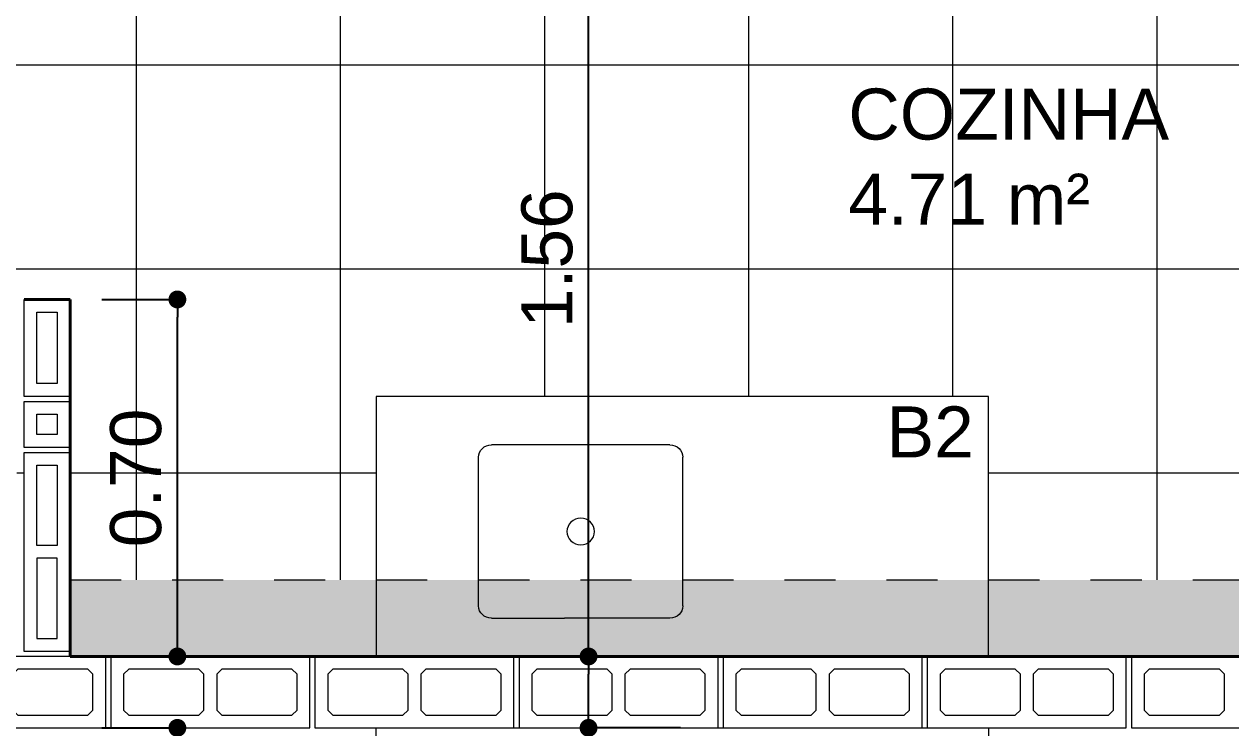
# Model space of a CAD drawing. Header units: millimetres. Extents: x 173 to 410, y -14 to 183.
# Drawn here: x 333.631 to 335.996, y -3.005 to -1.626 of the extents above; entities that cross this region are included whole.
import ezdxf

# ---------------------------------------------------------------- set-up
doc = ezdxf.new("R2010")
doc.units = ezdxf.units.MM
doc.linetypes.add('HIDDEN', pattern=[0.05, 0.025, -0.025])
doc.layers.get('0').update_dxf_attribs({"color": 4})
for name, color, linetype, lineweight in [('ARQ Alvenaria', 201, 'Continuous', 40), ('ARQ Anotações', 2, 'Continuous', 5), ('ARQ Equipamento', 4, 'Continuous', 18), ('ARQ Hachuras', 8, 'Continuous', 5), ('ARQ Projeções', 144, 'HIDDEN', 5)]:
    doc.layers.add(name, color=color, linetype=linetype, lineweight=lineweight)
doc.layers.add('ARQ Forros', color=7, linetype='HIDDEN', lineweight=5, true_color=0xcacaca)
doc.layers.add('ARQ Pisos', color=9, linetype='Continuous', lineweight=5, true_color=0x808080)
doc.styles.get("Standard").update_dxf_attribs({"font": 'arial.ttf'})
doc.dimstyles.new('Executivo 1-50', dxfattribs={"dimtxt": 0.1, "dimasz": 0.035, "dimexe": 0, "dimexo": 0.0625, "dimgap": 0.03, "dimtad": 1, "dimzin": 0, "dimdsep": 46, "dimtxsty": 'Standard', "dimblk": 'DOT', "dimcen": 0.09, "dimclrd": 8, "dimclre": 8, "dimadec": 0, "dimazin": 0, "dimtfac": 1, "dimtix": 1, "dimtmove": 2, "dimatfit": 3, "dimldrblk": 'DOT', "dimfxl": 0.18, "dimfxlon": 1, "dimtolj": 1, "dimtzin": 0, "dimarcsym": 0})

# ---------------------------------------------------------------- blocks, each defined once
blk = doc.blocks.new('SLAB_98', base_point=(-11.1748, -0.58))
at = {"layer": 'ARQ Equipamento', "lineweight": 13, "flags": 128}
blk.add_lwpolyline([(-11.1748, -0.58), (-11.1748, -0.07), (-9.9748, -0.07), (-9.9748, -0.58)], close=True, dxfattribs=at)
blk = doc.blocks.new('SLAB_99', base_point=(-11.1748, 0.58))
at = {"layer": 'ARQ Equipamento', "lineweight": 13, "flags": 128}
blk.add_lwpolyline([(-11.1748, 0.58), (-11.1748, 0.07), (-9.9748, 0.07), (-9.9748, 0.58)], close=True, dxfattribs=at)
blk = doc.blocks.new('PSN_cuba cozinha')
for p, q in [((0.104, 0.5556), (0.404, 0.5556)), ((0.079, 0.5306), (0.079, 0.3241)), ((0.429, 0.5306), (0.429, 0.1806)), ((0.079, 0.1806), (0.079, 0.3241)), ((0.104, 0.1556), (0.404, 0.1556))]:
    blk.add_line(p, q)
blk.add_circle((0.254, 0.3556), 0.0269)
for centre, start, end in [((0.104, 0.5306), 90, 180), ((0.404, 0.5306), 0, 90), ((0.104, 0.1806), 180, 270), ((0.404, 0.1806), 270, 0)]:
    blk.add_arc(centre, 0.025, start, end)
blk = doc.blocks.new('_DOT')
at = {"color": 0, "linetype": 'ByBlock', "lineweight": -2}
blk.add_line((-0.5, 0), (-1, 0), dxfattribs=at)
at = {"color": 0, "linetype": 'ByBlock', "const_width": 0.5}
blk.add_lwpolyline([(-0.25, 0, 1), (0.25, 0, 1)], format="xyb", close=True, dxfattribs=at)
blk = doc.blocks.new('*D1955')
at = {"layer": 'ARQ Anotações', "color": 8, "lineweight": -2, "transparency": 16777216}
for p, q in [((333.7832, -2.1654), (333.931, -2.1654)), ((333.931, -2.8304), (333.931, -2.2004)), ((333.7832, -2.8654), (333.931, -2.8654))]:
    blk.add_line(p, q, dxfattribs=at)
at = {"layer": 'Defpoints', "color": 0, "transparency": 16777216}
for p in [(333.7207, -2.1654), (333.931, -2.1654), (333.7207, -2.8654)]:
    blk.add_point(p, dxfattribs=at)
at = {"layer": 'ARQ Anotações', "color": 8, "lineweight": -2, "transparency": 16777216, "xscale": 0.035, "yscale": 0.035, "zscale": 0.035}
for p, rotation in [((333.931, -2.1654), 90), ((333.931, -2.8654), 270)]:
    blk.add_blockref('_DOT', p, dxfattribs=dict(at, rotation=rotation))
at = {"layer": 'ARQ Anotações', "color": 0, "transparency": 16777216, "insert": (333.8499, -2.5154), "char_height": 0.1, "attachment_point": 5, "rotation": 90}
blk.add_mtext('\\A1;0.70', dxfattribs=at)
blk = doc.blocks.new('*D1956')
at = {"layer": 'ARQ Anotações', "color": 8, "lineweight": -2, "transparency": 16777216}
for p, q in [((333.7832, -3.0054), (333.931, -3.0054)), ((333.931, -3.0404), (333.931, -3.6704)), ((333.7832, -3.7054), (333.931, -3.7054))]:
    blk.add_line(p, q, dxfattribs=at)
at = {"layer": 'Defpoints', "color": 0, "transparency": 16777216}
for p in [(333.7207, -3.0054), (333.7207, -3.7054), (333.931, -3.7054)]:
    blk.add_point(p, dxfattribs=at)
at = {"layer": 'ARQ Anotações', "color": 8, "lineweight": -2, "transparency": 16777216, "xscale": 0.035, "yscale": 0.035, "zscale": 0.035}
for p, rotation in [((333.931, -3.0054), 90), ((333.931, -3.7054), 270)]:
    blk.add_blockref('_DOT', p, dxfattribs=dict(at, rotation=rotation))
at = {"layer": 'ARQ Anotações', "color": 0, "transparency": 16777216, "insert": (333.8499, -3.3554), "char_height": 0.1, "attachment_point": 5, "rotation": 90}
blk.add_mtext('\\A1;0.70', dxfattribs=at)
blk = doc.blocks.new('*D1997')
at = {"layer": 'ARQ Anotações', "color": 8, "lineweight": -2, "transparency": 16777216}
for p, q in [((330.3096, 4.3346), (330.1296, 4.3346)), ((330.1296, -11.1751), (330.1296, 4.2996)), ((330.3096, -11.2101), (330.1296, -11.2101))]:
    blk.add_line(p, q, dxfattribs=at)
at = {"layer": 'Defpoints', "color": 0, "transparency": 16777216}
for p in [(330.1296, 4.3346), (337.8508, 4.3346), (340.4004, -11.2101)]:
    blk.add_point(p, dxfattribs=at)
at = {"layer": 'ARQ Anotações', "color": 8, "lineweight": -2, "transparency": 16777216, "xscale": 0.035, "yscale": 0.035, "zscale": 0.035}
for p, rotation in [((330.1296, 4.3346), 90), ((330.1296, -11.2101), 270)]:
    blk.add_blockref('_DOT', p, dxfattribs=dict(at, rotation=rotation))
at = {"layer": 'ARQ Anotações', "color": 0, "transparency": 16777216, "insert": (330.0286, -3.2364), "char_height": 0.1, "attachment_point": 5, "rotation": 90}
blk.add_mtext('\\A1;15.54', dxfattribs=at)
blk = doc.blocks.new('*D2283')
at = {"layer": 'ARQ Anotações', "color": 8, "lineweight": -2, "transparency": 16777216}
for p, q in [((334.9168, -3.0054), (334.7368, -3.0054)), ((334.7368, -4.5304), (334.7368, -3.0404)), ((334.9168, -4.5654), (334.7368, -4.5654))]:
    blk.add_line(p, q, dxfattribs=at)
at = {"layer": 'Defpoints', "color": 0, "transparency": 16777216}
for p in [(334.7368, -3.0054), (336.6507, -3.0054), (335.5406, -4.5654)]:
    blk.add_point(p, dxfattribs=at)
at = {"layer": 'ARQ Anotações', "color": 8, "lineweight": -2, "transparency": 16777216, "xscale": 0.035, "yscale": 0.035, "zscale": 0.035}
for p, rotation in [((334.7368, -3.0054), 90), ((334.7368, -4.5654), 270)]:
    blk.add_blockref('_DOT', p, dxfattribs=dict(at, rotation=rotation))
at = {"layer": 'ARQ Anotações', "color": 0, "transparency": 16777216, "insert": (334.6557, -3.7854), "char_height": 0.1, "attachment_point": 5, "rotation": 90}
blk.add_mtext('\\A1;1.56', dxfattribs=at)
blk = doc.blocks.new('*D2284')
at = {"layer": 'ARQ Anotações', "color": 8, "lineweight": -2, "transparency": 16777216}
for p, q in [((334.9168, -2.8654), (334.7368, -2.8654)), ((334.7368, -2.9704), (334.7368, -2.9004)), ((334.9168, -3.0054), (334.7368, -3.0054))]:
    blk.add_line(p, q, dxfattribs=at)
at = {"layer": 'Defpoints', "color": 0, "transparency": 16777216}
for p in [(334.7368, -2.8654), (336.6507, -2.8654), (336.6507, -3.0054)]:
    blk.add_point(p, dxfattribs=at)
at = {"layer": 'ARQ Anotações', "color": 8, "lineweight": -2, "transparency": 16777216, "xscale": 0.035, "yscale": 0.035, "zscale": 0.035}
for p, rotation in [((334.7368, -2.8654), 90), ((334.7368, -3.0054), 270)]:
    blk.add_blockref('_DOT', p, dxfattribs=dict(at, rotation=rotation))
at = {"layer": 'ARQ Anotações', "color": 0, "transparency": 16777216, "insert": (334.6557, -3.1554), "char_height": 0.1, "attachment_point": 5, "rotation": 90}
blk.add_mtext('\\A1;0.14', dxfattribs=at)
blk = doc.blocks.new('*D2285')
at = {"layer": 'ARQ Anotações', "color": 8, "lineweight": -2, "transparency": 16777216}
for p, q in [((334.9168, -1.3054), (334.7368, -1.3054)), ((334.7368, -2.8304), (334.7368, -1.3404)), ((334.9168, -2.8654), (334.7368, -2.8654))]:
    blk.add_line(p, q, dxfattribs=at)
at = {"layer": 'Defpoints', "color": 0, "transparency": 16777216}
for p in [(334.7368, -1.3054), (335.5407, -1.3054), (336.6507, -2.8654)]:
    blk.add_point(p, dxfattribs=at)
at = {"layer": 'ARQ Anotações', "color": 8, "lineweight": -2, "transparency": 16777216, "xscale": 0.035, "yscale": 0.035, "zscale": 0.035}
for p, rotation in [((334.7368, -1.3054), 90), ((334.7368, -2.8654), 270)]:
    blk.add_blockref('_DOT', p, dxfattribs=dict(at, rotation=rotation))
at = {"layer": 'ARQ Anotações', "color": 0, "transparency": 16777216, "insert": (334.6557, -2.0854), "char_height": 0.1, "attachment_point": 5, "rotation": 90}
blk.add_mtext('\\A1;1.56', dxfattribs=at)

msp = doc.modelspace()

# ---------------------------------------------------------------- hatches: boundary and pattern name
at = {"layer": 'ARQ Forros'}
h = msp.add_hatch(color=256, dxfattribs=at)
h.dxf.hatch_style = 1
h.paths.add_polyline_path([(333.7208, -2.7154), (333.7208, -2.8654), (336.6507, -2.8654), (336.6507, -2.7154)])
at = {"layer": 'ARQ Pisos'}
h = msp.add_hatch(dxfattribs=at)
h.set_pattern_fill('NET', color=256, scale=3.2)
h.set_pattern_definition([(0, (336.65066, -1.30543), (0, 0.4), []), (90, (336.65066, -1.30543), (-0.4, 2e-17), [])])
h.paths.add_polyline_path([(336.6507, -1.3054), (335.5407, -1.3054), (334.7832, -1.3054), (334.7832, -1.3678), (334.3832, -1.3678), (334.3832, -1.3054), (333.9907, -1.3054), (333.9907, -1.3054), (333.6307, -1.3054), (333.6307, -2.1654), (333.7207, -2.1654), (333.7207, -2.3554), (333.6307, -2.3554), (333.6307, -2.4654), (333.7207, -2.4654), (333.7207, -2.7154), (334.3207, -2.7154), (334.3207, -2.3554), (335.5207, -2.3554), (335.5207, -2.7154), (336.6507, -2.7154), (336.6507, -2.4654), (336.6507, -2.1654)])
h.paths.add_polyline_path([(333.7207, -2.3654), (333.7207, -2.4554), (333.6307, -2.4554), (333.6307, -2.3654)], flags=16)
h.paths.add_polyline_path([(333.6957, -2.3904), (333.6957, -2.4304), (333.6557, -2.4304), (333.6557, -2.3904)], flags=0)
h.paths.add_polyline_path([(332.7907, -1.3054), (332.7907, -1.3054), (332.3907, -1.3054), (332.3907, -1.4554), (332.3907, -2.8654), (333.0307, -2.8654), (333.0307, -2.6154), (333.6307, -2.6154), (333.6307, -2.1654), (333.6307, -1.3054)])
h.paths.add_polyline_path([(333.3365, -2.1817, -0.051153), (333.5767, -2.2063, -0.355527), (333.6165, -2.2552), (333.6165, -2.6013), (333.0565, -2.6013), (333.0565, -2.2552, -0.355527), (333.0964, -2.2063, -0.051153)], flags=16)
h.paths.add_polyline_path([(334.5946, -1.3054), (334.5717, -1.3054), (334.3832, -1.3678), (334.7832, -1.3678)], flags=17)

# ---------------------------------------------------------------- linework, layer by layer
at = {"layer": 'ARQ Alvenaria'}
for p, q in [((333.7207, -2.1654), (333.6307, -2.1654)), ((333.7207, -2.8654), (333.7207, -2.1654)), ((336.6507, -2.8654), (333.7207, -2.8654))]:
    msp.add_line(p, q, dxfattribs=at)
at = {"layer": 'ARQ Forros'}
msp.add_lwpolyline([(333.7208, -2.7154), (336.6507, -2.7154), (336.6507, -2.8654), (333.7208, -2.8654)], dxfattribs=at)
at = {"layer": 'ARQ Hachuras'}
for p, q in [((333.6307, -2.3554), (333.6307, -2.1654)), ((333.6307, -2.1654), (333.7207, -2.1654)), ((333.7207, -2.1654), (333.7207, -2.3554)), ((333.6557, -2.3304), (333.6557, -2.1904)), ((333.6557, -2.1904), (333.6957, -2.1904)), ((333.6957, -2.1904), (333.6957, -2.3304)), ((333.6957, -2.3304), (333.6557, -2.3304)), ((333.7207, -2.3554), (333.6307, -2.3554)), ((333.6307, -2.4554), (333.6307, -2.3654)), ((333.6307, -2.3654), (333.7207, -2.3654)), ((333.7207, -2.3654), (333.7207, -2.4554)), ((333.6557, -2.4304), (333.6557, -2.3904)), ((333.6557, -2.3904), (333.6957, -2.3904)), ((333.6957, -2.3904), (333.6957, -2.4304)), ((333.6957, -2.4304), (333.6557, -2.4304)), ((333.7207, -2.4554), (333.6307, -2.4554))]:
    msp.add_line(p, q, dxfattribs=at)
at = {"layer": 'ARQ Hachuras', "flags": 128}
for points in [[(333.7207, -2.4654), (333.7207, -2.8554), (333.6307, -2.8554), (333.6307, -2.4654)], [(333.6557, -2.4904), (333.6957, -2.4904), (333.6957, -2.6479), (333.6557, -2.6479)], [(333.6557, -2.8304), (333.6957, -2.8304), (333.6957, -2.6729), (333.6557, -2.6729)], [(333.7906, -2.8654), (333.4006, -2.8654), (333.4006, -3.0054), (333.7906, -3.0054)], [(334.1906, -2.8654), (333.8006, -2.8654), (333.8006, -3.0054), (334.1906, -3.0054)], [(334.5906, -2.8654), (334.2006, -2.8654), (334.2006, -3.0054), (334.5906, -3.0054)], [(334.9906, -2.8654), (334.6006, -2.8654), (334.6006, -3.0054), (334.9906, -3.0054)], [(335.3906, -2.8654), (335.0006, -2.8654), (335.0006, -3.0054), (335.3906, -3.0054)], [(335.7906, -2.8654), (335.4006, -2.8654), (335.4006, -3.0054), (335.7906, -3.0054)], [(336.1906, -2.8654), (335.8006, -2.8654), (335.8006, -3.0054), (336.1906, -3.0054)], [(333.7656, -2.9004), (333.7556, -2.8904), (333.6181, -2.8904), (333.6081, -2.9004), (333.6081, -2.9704), (333.6181, -2.9804), (333.7556, -2.9804), (333.7656, -2.9704)], [(333.9831, -2.9004), (333.9731, -2.8904), (333.8356, -2.8904), (333.8256, -2.9004), (333.8256, -2.9704), (333.8356, -2.9804), (333.9731, -2.9804), (333.9831, -2.9704)], [(334.1656, -2.9004), (334.1556, -2.8904), (334.0181, -2.8904), (334.0081, -2.9004), (334.0081, -2.9704), (334.0181, -2.9804), (334.1556, -2.9804), (334.1656, -2.9704)], [(334.3831, -2.9004), (334.3731, -2.8904), (334.2356, -2.8904), (334.2256, -2.9004), (334.2256, -2.9704), (334.2356, -2.9804), (334.3731, -2.9804), (334.3831, -2.9704)], [(334.5656, -2.9004), (334.5556, -2.8904), (334.4181, -2.8904), (334.4081, -2.9004), (334.4081, -2.9704), (334.4181, -2.9804), (334.5556, -2.9804), (334.5656, -2.9704)], [(334.7831, -2.9004), (334.7731, -2.8904), (334.6356, -2.8904), (334.6256, -2.9004), (334.6256, -2.9704), (334.6356, -2.9804), (334.7731, -2.9804), (334.7831, -2.9704)], [(334.9656, -2.9004), (334.9556, -2.8904), (334.8181, -2.8904), (334.8081, -2.9004), (334.8081, -2.9704), (334.8181, -2.9804), (334.9556, -2.9804), (334.9656, -2.9704)], [(335.1831, -2.9004), (335.1731, -2.8904), (335.0356, -2.8904), (335.0256, -2.9004), (335.0256, -2.9704), (335.0356, -2.9804), (335.1731, -2.9804), (335.1831, -2.9704)], [(335.3656, -2.9004), (335.3556, -2.8904), (335.2181, -2.8904), (335.2081, -2.9004), (335.2081, -2.9704), (335.2181, -2.9804), (335.3556, -2.9804), (335.3656, -2.9704)], [(335.5831, -2.9004), (335.5731, -2.8904), (335.4356, -2.8904), (335.4256, -2.9004), (335.4256, -2.9704), (335.4356, -2.9804), (335.5731, -2.9804), (335.5831, -2.9704)], [(335.7656, -2.9004), (335.7556, -2.8904), (335.6181, -2.8904), (335.6081, -2.9004), (335.6081, -2.9704), (335.6181, -2.9804), (335.7556, -2.9804), (335.7656, -2.9704)], [(335.9831, -2.9004), (335.9731, -2.8904), (335.8356, -2.8904), (335.8256, -2.9004), (335.8256, -2.9704), (335.8356, -2.9804), (335.9731, -2.9804), (335.9831, -2.9704)]]:
    msp.add_lwpolyline(points, close=True, dxfattribs=at)
at = {"layer": 'ARQ Projeções'}
msp.add_line((333.7208, -2.7154), (336.6507, -2.7154), dxfattribs=at)

# ---------------------------------------------------------------- block references
at = {"layer": 'ARQ Equipamento'}
for name, p in [('SLAB_99', (334.3207, -2.3554)), ('SLAB_98', (334.3207, -3.5154))]:
    msp.add_blockref(name, p, dxfattribs=at)
at = {"layer": 'ARQ Equipamento', "xscale": -0.9714285466135761, "rotation": 270.0002112634572}
msp.add_blockref('PSN_cuba cozinha', (334.3658, -2.8672), dxfattribs=at)

# ---------------------------------------------------------------- texts
at = {"layer": 'ARQ Anotações', "char_height": 0.1}
for s, insert, attachment_point in [('\\pxql;COZINHA\\P4.71 m²', (335.5602, -1.8852), 5), ('{B2}', (335.3209, -2.4751), 7)]:
    msp.add_mtext(s, dxfattribs=dict(at, insert=insert, attachment_point=attachment_point))

# ---------------------------------------------------------------- dimensions: what is measured, and where the dimension line sits
at = {"layer": 'ARQ Anotações'}
for base, p1, p2, picture, middle in [((330.1296, 4.3346), (340.4004, -11.2101), (337.8508, 4.3346), '*D1997', (330.0286, -3.2364)), ((334.7368, -2.8654), (336.6507, -3.0054), (336.6507, -2.8654), '*D2284', (334.6557, -3.1554))]:
    dim = msp.add_linear_dim(base=base, p1=p1, p2=p2, angle=90, dimstyle='Executivo 1-50', dxfattribs=at)
    dim.commit()
    dim.dimension.update_dxf_attribs({"geometry": picture, "text_midpoint": middle, "dimtype": 160})
for base, p1, p2, picture, middle in [((334.7368, -1.3054), (336.6507, -2.8654), (335.5407, -1.3054), '*D2285', (334.6557, -2.0854)), ((333.931, -2.1654), (333.7207, -2.8654), (333.7207, -2.1654), '*D1955', (333.8499, -2.5154)), ((333.931, -3.7054), (333.7207, -3.0054), (333.7207, -3.7054), '*D1956', (333.8499, -3.3554)), ((334.7368, -3.0054), (335.5406, -4.5654), (336.6507, -3.0054), '*D2283', (334.6557, -3.7854))]:
    dim = msp.add_linear_dim(base=base, p1=p1, p2=p2, angle=90, dimstyle='Executivo 1-50', dxfattribs=at)
    dim.commit()
    dim.dimension.update_dxf_attribs({"geometry": picture, "text_midpoint": middle})

doc.saveas('drawing.dxf')
